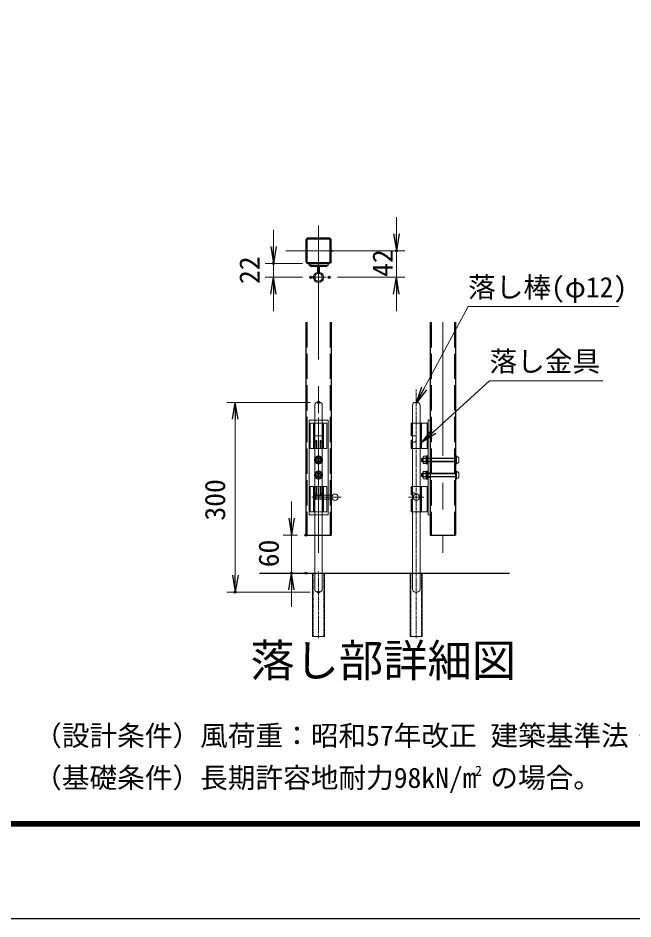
# Model space of a CAD drawing. Units: millimetres, scale not verified, with parts at other scales. Extents: x -4200 to 4200, y -2970 to 2970.
# Drawn here: x -621 to 838, y -2970 to -834 of the extents above; entities that cross this region are included whole.
import ezdxf
from ezdxf.enums import TextEntityAlignment as Align

# ---------------------------------------------------------------- set-up
doc = ezdxf.new("R2010")
doc.units = ezdxf.units.MM
doc.header["$LTSCALE"] = 10
doc.header["$PDMODE"] = 32
doc.header["$PDSIZE"] = 5
for name, pattern in [('DASHED', [7.5, 6, -1.5]), ('USER1', [50.8, 31.75, -6.35, 6.35, -6.35]), ('USER2', [0.375, 0.25, -0.125]), ('USER3', [1.125, 0.75, -0.125, 0.125, -0.125])]:
    doc.linetypes.add(name, pattern=pattern)
for name, color, linetype, lineweight in [('0-0_D-STR-TXT', 7, 'Continuous', 13), ('0-3_D-BMK', 2, 'USER1', 13), ('0-4_D-STR1', 1, 'Continuous', 25), ('0-5_D-STR-DIM', 7, 'Continuous', 13), ('0-6_0', 7, 'Continuous', 25), ('0-7_Defpoints', 6, 'Continuous', 25), ('0-9_D-STR3', 3, 'Continuous', 13), ('0-D_D-STR4', 7, 'Continuous', 25), ('0-E_D-TTL-TXT', 7, 'Continuous', 25), ('0-F_D-TTL', 7, 'Continuous', 25)]:
    doc.layers.add(name, color=color, linetype=linetype, lineweight=lineweight)
doc.styles.add('ＭＳ ゴシック', font='')
doc.styles.get('ＭＳ ゴシック').set_extended_font_data('MS Gothic')

# ---------------------------------------------------------------- blocks, each defined once
blk = doc.blocks.new('_Open')
at = {"layer": '0-6_0'}
blk.add_line((-10, 1.667), (0, 0), dxfattribs=at)
blk.add_lwpolyline([(-10, -1.667), (0, 0), (-10, 0)], dxfattribs=at)

msp = doc.modelspace()

# ---------------------------------------------------------------- linework, layer by layer
at = {"layer": '0-0_D-STR-TXT'}
for points in [[(803.53, -1517.83), (446.35, -1517.83), (324.09, -1745.45)], [(766.09, -1693.81), (497.14, -1693.81), (337.24, -1839.01)]]:
    msp.add_lwpolyline(points, dxfattribs=at)
at = {"layer": '0-3_D-BMK'}
for p, q in [((91.84, -1325.78), (91.84, -2102.12)), ((169.3, -1385.6), (14.38, -1385.6)), ((91.84, -1466.28), (91.84, -1407.77)), ((74.02, -1448.45), (109.67, -1448.45)), ((386.46, -1554.52), (386.46, -2102.12)), ((91.84, -1780.65), (91.84, -2019.81)), ((145.58, -1969.89), (76.34, -1969.89)), ((305.53, -1969.89), (341.69, -1969.89))]:
    msp.add_line(p, q, dxfattribs=at)
at = {"layer": '0-3_D-BMK', "linetype": 'USER3'}
for p, q in [((323.61, -2304.39), (323.61, -1714.43)), ((91.84, -2304.39), (91.84, -2146.19))]:
    msp.add_line(p, q, dxfattribs=at)
at = {"layer": '0-4_D-STR1'}
for p, q in [((61.84, -1360.4), (61.84, -1410.8)), ((64.24, -1360.4), (64.24, -1410.8)), ((117.04, -1355.6), (66.64, -1355.6)), ((117.04, -1358), (66.64, -1358)), ((119.44, -1410.8), (119.44, -1360.4)), ((121.84, -1410.8), (121.84, -1360.4)), ((66.64, -1413.2), (117.04, -1413.2)), ((66.64, -1415.6), (117.04, -1415.6)), ((61.84, -1554.52), (61.84, -2059.89)), ((121.84, -1554.52), (121.84, -2059.89)), ((356.46, -1554.52), (356.46, -2059.89)), ((416.46, -1554.52), (416.46, -2059.89)), ((61.84, -2059.89), (121.84, -2059.89)), ((356.46, -2059.89), (416.46, -2059.89))]:
    msp.add_line(p, q, dxfattribs=at)
at = {"layer": '0-4_D-STR1', "linetype": 'DASHED'}
for p, q in [((64.24, -1554.52), (64.24, -2059.89)), ((119.44, -1554.52), (119.44, -2059.89)), ((358.86, -1554.52), (358.86, -2059.89)), ((414.06, -1554.52), (414.06, -2059.89))]:
    msp.add_line(p, q, dxfattribs=at)
at = {"layer": '0-4_D-STR1'}
for centre, radius, start, end in [((66.64, -1360.4), 4.8, 90, 180), ((66.64, -1360.4), 2.4, 90, 180), ((117.04, -1360.4), 4.8, 0, 90), ((117.04, -1360.4), 2.4, 0, 90), ((66.64, -1410.8), 4.8, 180, 270), ((66.64, -1410.8), 2.4, 180, 270), ((117.04, -1410.8), 4.8, 270, 0), ((117.04, -1410.8), 2.4, 270, 0)]:
    msp.add_arc(centre, radius, start, end, dxfattribs=at)
at = {"layer": '0-5_D-STR-DIM'}
for p, q in [((276.66, -1345.6), (276.66, -1305.6)), ((-14.94, -1375.6), (-14.94, -1335.6)), ((141.84, -1385.6), (296.66, -1385.6)), ((276.66, -1448.45), (276.66, -1385.6)), ((54.02, -1415.6), (-34.94, -1415.6)), ((-14.94, -1448.45), (-14.94, -1415.6)), ((54.02, -1448.45), (-34.94, -1448.45)), ((137.17, -1448.45), (296.66, -1448.45)), ((-14.94, -1488.45), (-14.94, -1528.45)), ((276.66, -1488.45), (276.66, -1528.45)), ((71.84, -1744.89), (-125.67, -1744.89)), ((-105.67, -1784.89), (-105.67, -2154.89)), ((27.76, -2019.89), (27.76, -1979.89)), ((41.84, -2059.89), (7.76, -2059.89)), ((27.76, -2059.89), (27.76, -2149.89)), ((41.84, -2149.89), (7.76, -2149.89)), ((71.84, -2194.89), (-125.67, -2194.89)), ((27.76, -2189.89), (27.76, -2229.89))]:
    msp.add_line(p, q, dxfattribs=at)
at = {"layer": '0-7_Defpoints'}
for p in [(121.84, -1385.6), (276.66, -1385.6), (-14.94, -1415.6), (74.02, -1415.6), (74.02, -1448.45), (117.17, -1448.45), (91.84, -1744.89), (61.84, -2059.89), (27.76, -2149.89), (61.84, -2149.89), (-105.67, -2194.89), (91.84, -2194.89)]:
    msp.add_point(p, dxfattribs=at)
at = {"layer": '0-9_D-STR3'}
for p, q in [((69.34, -1415.6), (114.34, -1415.6)), ((69.34, -1420.1), (69.34, -1415.6)), ((69.34, -1420.1), (114.34, -1420.1)), ((72.09, -1422.5), (72.09, -1420.1)), ((72.34, -1422.5), (88.24, -1422.5)), ((77.59, -1422.5), (88.24, -1422.5)), ((89.44, -1435.6), (89.44, -1423.7)), ((91.84, -1435.6), (91.84, -1423.7)), ((94.24, -1435.6), (94.24, -1423.7)), ((95.44, -1422.5), (111.34, -1422.5)), ((111.34, -1422.5), (111.34, -1420.1)), ((114.34, -1420.1), (114.34, -1415.6)), ((82.84, -1751.64), (82.84, -2188.14)), ((89.59, -1744.89), (94.09, -1744.89)), ((100.84, -1751.64), (100.84, -2188.14)), ((314.61, -1751.64), (314.61, -2188.14)), ((325.86, -1744.89), (321.36, -1744.89)), ((332.61, -1751.64), (332.61, -2188.14)), ((69.34, -1786.89), (69.34, -2011.89)), ((69.34, -1786.89), (114.34, -1786.89)), ((72.34, -1794.39), (111.34, -1794.39)), ((72.34, -1794.39), (72.34, -1854.39)), ((79.69, -1794.39), (79.69, -1854.39)), ((82.09, -1794.39), (82.09, -1824.39)), ((101.59, -1794.39), (101.59, -1824.39)), ((103.99, -1794.39), (103.99, -1854.39)), ((111.34, -1794.39), (111.34, -1854.39)), ((114.34, -1786.89), (114.34, -2011.89)), ((311.46, -1824.39), (311.46, -1794.39)), ((311.46, -1794.39), (351.96, -1794.39)), ((313.86, -1824.39), (313.86, -1794.39)), ((333.36, -1854.39), (333.36, -1794.39)), ((335.76, -1854.39), (335.76, -1794.39)), ((349.56, -1854.39), (349.56, -1794.39)), ((351.96, -1786.89), (356.46, -1786.89)), ((351.96, -1854.39), (351.96, -1794.39)), ((356.46, -1786.89), (356.46, -2011.89)), ((103.99, -1824.39), (79.69, -1824.39)), ((82.09, -1824.39), (82.09, -1834.89)), ((86.59, -1834.89), (86.59, -1854.39)), ((86.59, -1834.89), (86.59, -1854.39)), ((86.59, -1834.99), (87.63, -1834.99)), ((87.63, -1834.99), (87.63, -1854.39)), ((96.05, -1834.99), (96.05, -1854.39)), ((97.09, -1834.99), (96.05, -1834.99)), ((97.09, -1834.89), (97.09, -1854.39)), ((101.59, -1834.89), (101.59, -1824.39)), ((311.46, -1824.39), (323.61, -1824.39)), ((311.46, -1834.89), (311.46, -1854.39)), ((311.46, -1834.89), (313.62, -1834.89)), ((313.62, -1834.89), (313.62, -1835.14)), ((323.61, -1834.89), (323.61, -1824.39)), ((72.34, -1854.39), (111.34, -1854.39)), ((82.09, -1839.22), (82.09, -1854.39)), ((101.59, -1839.22), (101.59, -1854.39)), ((311.46, -1854.39), (351.96, -1854.39)), ((313.62, -1838.3), (313.62, -1854.39)), ((336.36, -1878.39), (337.86, -1876.89)), ((336.36, -1884.39), (336.36, -1878.39)), ((418.86, -1878.39), (336.36, -1878.39)), ((337.86, -1885.89), (337.86, -1876.89)), ((418.86, -1876.89), (337.86, -1876.89)), ((339.66, -1887.89), (339.66, -1874.72)), ((347.16, -1872.77), (340.56, -1872.77)), ((340.56, -1877.08), (347.16, -1877.08)), ((347.16, -1890.77), (347.16, -1872.02)), ((349.56, -1872.02), (347.16, -1872.02)), ((347.16, -1890.02), (347.16, -1872.77)), ((349.56, -1890.77), (349.56, -1872.02)), ((349.56, -1890.77), (349.56, -1872.02)), ((351.96, -1872.02), (349.56, -1872.02)), ((351.96, -1890.77), (351.96, -1872.02)), ((416.46, -1890.77), (416.46, -1872.02)), ((418.86, -1872.02), (416.46, -1872.02)), ((418.86, -1890.77), (418.86, -1872.02)), ((418.86, -1873.52), (418.86, -1889.27)), ((420.21, -1873.52), (418.86, -1873.52)), ((424.71, -1878.02), (424.71, -1884.77)), ((418.86, -1884.39), (336.36, -1884.39)), ((336.36, -1884.39), (337.86, -1885.89)), ((418.86, -1885.89), (337.86, -1885.89)), ((340.56, -1885.7), (347.16, -1885.7)), ((347.16, -1890.02), (340.56, -1890.02)), ((349.56, -1890.77), (347.16, -1890.77)), ((351.96, -1890.77), (349.56, -1890.77)), ((418.86, -1890.77), (416.46, -1890.77)), ((420.21, -1889.27), (418.86, -1889.27)), ((336.36, -1914.39), (337.86, -1912.89)), ((336.36, -1920.39), (336.36, -1914.39)), ((418.86, -1914.39), (336.36, -1914.39)), ((418.86, -1920.39), (336.36, -1920.39)), ((336.36, -1920.39), (337.86, -1921.89)), ((337.86, -1921.89), (337.86, -1912.89)), ((418.86, -1912.89), (337.86, -1912.89)), ((418.86, -1921.89), (337.86, -1921.89)), ((339.66, -1923.89), (339.66, -1910.72)), ((347.16, -1908.77), (340.56, -1908.77)), ((340.56, -1913.08), (347.16, -1913.08)), ((340.56, -1921.7), (347.16, -1921.7)), ((347.16, -1926.77), (347.16, -1908.02)), ((349.56, -1908.02), (347.16, -1908.02)), ((347.16, -1926.02), (347.16, -1908.77)), ((349.56, -1926.77), (349.56, -1908.02)), ((349.56, -1926.77), (349.56, -1908.02)), ((351.96, -1908.02), (349.56, -1908.02)), ((351.96, -1926.77), (351.96, -1908.02)), ((351.96, -1911.77), (356.46, -1911.77)), ((416.46, -1926.77), (416.46, -1908.02)), ((418.86, -1908.02), (416.46, -1908.02)), ((418.86, -1926.77), (418.86, -1908.02)), ((418.86, -1909.52), (418.86, -1925.27)), ((420.21, -1909.52), (418.86, -1909.52)), ((424.71, -1914.02), (424.71, -1920.77)), ((347.16, -1926.02), (340.56, -1926.02)), ((349.56, -1926.77), (347.16, -1926.77)), ((351.96, -1926.77), (349.56, -1926.77)), ((351.96, -1923.02), (356.46, -1923.02)), ((418.86, -1926.77), (416.46, -1926.77)), ((420.21, -1925.27), (418.86, -1925.27)), ((111.34, -1944.39), (72.34, -1944.39)), ((72.34, -2004.39), (72.34, -1944.39)), ((79.69, -2004.39), (79.69, -1944.39)), ((82.09, -1959.56), (82.09, -1944.39)), ((82.09, -1963.89), (82.09, -1974.39)), ((124.84, -1965.39), (82.84, -1965.39)), ((85.84, -1965.39), (85.84, -1974.39)), ((86.59, -1963.89), (86.59, -1944.39)), ((86.59, -1963.79), (87.63, -1963.79)), ((87.63, -1963.79), (87.63, -1944.39)), ((96.05, -1963.79), (96.05, -1944.39)), ((97.09, -1963.79), (96.05, -1963.79)), ((97.09, -1963.89), (97.09, -1944.39)), ((97.09, -1963.89), (97.09, -1944.39)), ((100.84, -1966.29), (103.54, -1965.39)), ((101.59, -1959.56), (101.59, -1944.39)), ((101.59, -1974.39), (101.59, -1963.89)), ((103.99, -2004.39), (103.99, -1944.39)), ((111.34, -2004.39), (111.34, -1944.39)), ((311.46, -1944.39), (351.96, -1944.39)), ((311.46, -1963.89), (311.46, -1944.39)), ((311.46, -1963.89), (313.62, -1963.89)), ((313.62, -1960.48), (313.62, -1944.39)), ((313.62, -1963.89), (313.62, -1963.64)), ((323.61, -1963.89), (323.61, -1974.39)), ((333.36, -1944.39), (333.36, -2004.39)), ((335.76, -1944.39), (335.76, -2004.39)), ((349.56, -1944.39), (349.56, -2004.39)), ((351.96, -1944.39), (351.96, -2004.39)), ((79.69, -1974.39), (103.99, -1974.39)), ((82.09, -2004.39), (82.09, -1974.39)), ((100.84, -1966.29), (82.84, -1966.29)), ((100.84, -1973.49), (82.84, -1973.49)), ((124.84, -1974.39), (82.84, -1974.39)), ((100.84, -1973.49), (103.54, -1974.39)), ((101.59, -2004.39), (101.59, -1974.39)), ((311.46, -1974.39), (311.46, -2004.39)), ((311.46, -1974.39), (314.61, -1974.39)), ((313.86, -1974.39), (313.86, -2004.39)), ((111.34, -2004.39), (72.34, -2004.39)), ((311.46, -2004.39), (351.96, -2004.39)), ((69.34, -2011.89), (114.34, -2011.89)), ((89.59, -2194.89), (94.09, -2194.89)), ((325.86, -2194.89), (321.36, -2194.89))]:
    msp.add_line(p, q, dxfattribs=at)
at = {"layer": '0-9_D-STR3', "linetype": 'USER2'}
for p, q in [((79.32, -2299.89), (79.32, -2149.89)), ((104.37, -2299.89), (104.37, -2149.89)), ((311.09, -2299.89), (311.09, -2149.89)), ((336.14, -2299.89), (336.14, -2149.89))]:
    msp.add_line(p, q, dxfattribs=at)
at = {"layer": '0-9_D-STR3'}
for points in [[(351.96, -1786.89), (351.96, -2011.89), (356.46, -2011.89)], [(106.17, -2299.89), (77.52, -2299.89), (77.52, -2149.89)], [(106.17, -2299.89), (106.17, -2149.89), (77.52, -2149.89)], [(337.94, -2299.89), (309.29, -2299.89), (309.29, -2149.89)], [(337.94, -2299.89), (337.94, -2149.89), (309.29, -2149.89)]]:
    msp.add_lwpolyline(points, dxfattribs=at)
at = {"layer": '0-9_D-STR3', "linetype": 'DASHED'}
for points in [[(91.84, -1872.77), (84.37, -1877.08), (84.37, -1885.7), (91.84, -1890.02), (99.31, -1885.7), (99.31, -1877.08)], [(91.84, -1908.77), (84.37, -1913.08), (84.37, -1921.7), (91.84, -1926.02), (99.31, -1921.7), (99.31, -1913.08)]]:
    msp.add_lwpolyline(points, close=True, dxfattribs=at)
at = {"layer": '0-9_D-STR3'}
for centre, radius in [((91.84, -1448.45), 9), ((130.84, -1969.89), 7.5), ((323.61, -1969.89), 7.5)]:
    msp.add_circle(centre, radius, dxfattribs=at)
at = {"layer": '0-9_D-STR3', "linetype": 'DASHED'}
for centre, radius in [((91.84, -1881.39), 9.38), ((91.84, -1881.39), 7.47), ((91.84, -1881.39), 4.5), ((91.84, -1881.39), 3.6), ((91.84, -1917.39), 9.38), ((91.84, -1917.39), 7.47), ((91.84, -1917.39), 4.5), ((91.84, -1917.39), 3.6)]:
    msp.add_circle(centre, radius, dxfattribs=at)
at = {"layer": '0-9_D-STR3'}
for centre, radius, start, end in [((88.24, -1423.7), 3.6, 0, 90), ((88.24, -1423.7), 1.2, 0, 90), ((95.44, -1423.7), 3.6, 90, 180), ((95.44, -1423.7), 1.2, 90, 180), ((91.84, -1448.45), 12.15, 105.64421, 74.35579), ((91.84, -1448.45), 9.75, 105.64421, 74.35579), ((88.24, -1435.6), 1.2, 285.64421, 0), ((88.24, -1435.6), 3.6, 285.64421, 0), ((95.44, -1435.6), 3.6, 180, 254.35579), ((95.44, -1435.6), 1.2, 180, 254.35579), ((89.59, -1751.64), 6.75, 90, 180), ((94.09, -1751.64), 6.75, 0, 90), ((321.36, -1751.64), 6.75, 90, 180), ((325.86, -1751.64), 6.75, 0, 90), ((317.54, -1833.08), 6.34, 196.56618, 343.43382), ((318.02, -1835.01), 4.4, 178.39007, 262.24067), ((342.67, -1874.92), 3.02, 134.39087, 225.60913), ((350.44, -1881.39), 10.78, 156.42363, 203.57637), ((420.21, -1878.02), 4.5, 0, 90), ((342.69, -1887.86), 3.03, 134.68187, 225.31813), ((420.21, -1884.77), 4.5, 270, 0), ((342.67, -1910.92), 3.02, 134.39087, 225.60913), ((350.44, -1917.39), 10.78, 156.42363, 203.57637), ((342.69, -1923.86), 3.03, 134.68187, 225.31813), ((420.21, -1914.02), 4.5, 0, 90), ((420.21, -1920.77), 4.5, 270, 0), ((317.54, -1965.7), 6.34, 31.15279, 163.43382), ((318.02, -1963.77), 4.4, 97.75933, 181.60993), ((89.59, -2188.14), 6.75, 180, 270), ((94.09, -2188.14), 6.75, 270, 0), ((321.36, -2188.14), 6.75, 180, 270), ((325.86, -2188.14), 6.75, 270, 0)]:
    msp.add_arc(centre, radius, start, end, dxfattribs=at)
for centre, major_axis, ratio, start_param, end_param in [((83.14, -1834.93), (0, -4.5), 0.766727, 4.7027468, 7.8636238), ((84.86, -1834.93), (0, -4.5), 0.615242, 4.7027468, 6.0032469), ((100.54, -1834.93), (0, -4.5), 0.766727, 4.7027468, 7.8636238), ((98.82, -1834.93), (0, -4.5), 0.615242, 0.2799384, 1.5804385), ((83.14, -1963.85), (0, 4.5), 0.766727, 4.7027468, 7.8636238), ((84.86, -1963.85), (0, 4.5), 0.615242, 0.2799384, 1.5804385), ((100.54, -1963.85), (0, 4.5), 0.766727, 4.7027468, 7.8636238), ((98.82, -1963.85), (0, 4.5), 0.615242, 4.7027468, 6.0032469)]:
    msp.add_ellipse(centre, major_axis=major_axis, ratio=ratio, start_param=start_param, end_param=end_param, dxfattribs=at)
at = {"layer": '0-D_D-STR4'}
msp.add_line((-47.97, -2149.89), (545.1, -2149.89), dxfattribs=at)
at = {"layer": '0-F_D-TTL', "color": 2}
msp.add_lwpolyline([(-4200, 2970), (4200, 2970), (4200, -2970), (-4200, -2970)], close=True, dxfattribs=at)
at = {"layer": '0-F_D-TTL'}
for points in [[(-3930, 2750), (3930, 2750), (3930, -2750), (-3930, -2750)], [(-3927.5, 2747.5), (3927.5, 2747.5), (3927.5, -2747.5), (-3927.5, -2747.5)], [(-3925, 2745), (3925, 2745), (3925, -2745), (-3925, -2745)], [(-3922.5, 2742.5), (3922.5, 2742.5), (3922.5, -2742.5), (-3922.5, -2742.5)], [(-3920, 2740), (3920, 2740), (3920, -2740), (-3920, -2740)]]:
    msp.add_lwpolyline(points, close=True, dxfattribs=at)

# ---------------------------------------------------------------- block references
at = {"layer": '0-0_D-STR-TXT', "xscale": 4, "yscale": 4}
for p, rotation in [((323.14, -1747.21), 241.75846), ((335.76, -1840.35), 222.24226)]:
    msp.add_blockref('_Open', p, dxfattribs=dict(at, rotation=rotation))
at = {"layer": '0-5_D-STR-DIM', "xscale": 4, "yscale": 4}
for p, rotation in [((276.66, -1385.6), 270), ((-14.94, -1415.6), 270), ((-14.94, -1448.45), 90), ((276.66, -1448.45), 90), ((-105.67, -1744.89), 90), ((27.76, -2059.89), 270), ((-105.67, -2194.89), 270), ((27.76, -2149.89), 90)]:
    msp.add_blockref('_Open', p, dxfattribs=dict(at, rotation=rotation))

# ---------------------------------------------------------------- texts
at = {"layer": '0-0_D-STR-TXT', "style": 'ＭＳ ゴシック'}
for s, height, p in [('落し棒(φ12)', 48.09, (446.53, -1510.28)), ('落し金具', 48.09, (497.32, -1686.25)), ('（設計条件）風荷重：昭和57年改正 建築基準法・同施行令に基づく風圧力に準拠。', 48.09, (-582.45, -2573.6)), ('（基礎条件）長期許容地耐力98kN/m の場合。', 48.09, (-582.45, -2673.6)), ('2', 24.05, (463.02, -2637.79))]:
    msp.add_text(s, height=height, dxfattribs=at).set_placement(p, align=Align.BOTTOM_LEFT)
at = {"layer": '0-5_D-STR-DIM', "style": 'ＭＳ ゴシック'}
for s, p in [('42', (282.33, -1447.38)), ('22', (-33.45, -1464.25)), ('300', (-115.27, -2025.31)), ('60', (12.01, -2135.9))]:
    msp.add_text(s, height=48.09, rotation=90, dxfattribs=at).set_placement(p, align=Align.BOTTOM_LEFT)
at = {"layer": '0-E_D-TTL-TXT', "style": 'ＭＳ ゴシック'}
msp.add_text('落し部詳細図', height=76.98, dxfattribs=at).set_placement((-69.68, -2418.55), align=Align.BOTTOM_LEFT)

doc.saveas('drawing.dxf')
